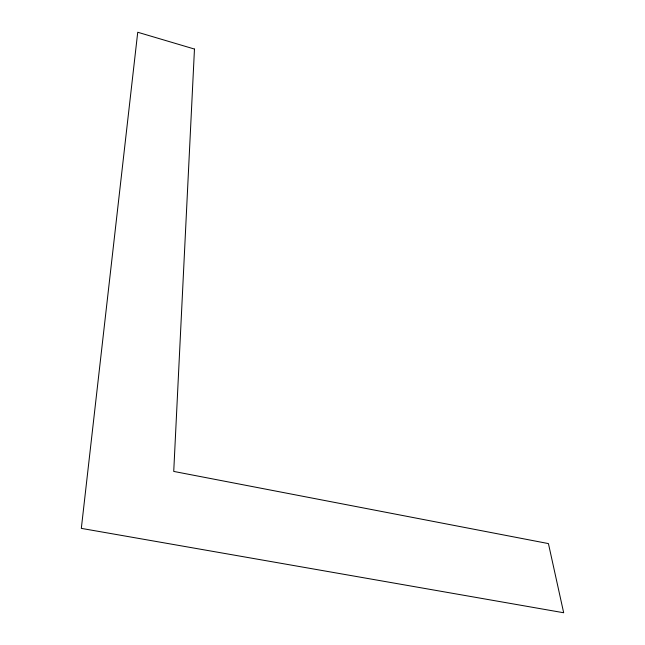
<?xml version="1.0" encoding="UTF-8"?>
<svg xmlns="http://www.w3.org/2000/svg" width="645" height="645" viewBox="0 0 645 645"><rect width="100%" height="100%" fill="white"/><g stroke="black" fill="none" stroke-linecap="round" stroke-linejoin="round"><path stroke-width="0.97" d="M194.468 49.06L173.731 471.422L548.427 543.59L563.674 612.75L81.326 528.376L137.732 32.25L194.468 49.06"/></g></svg>
